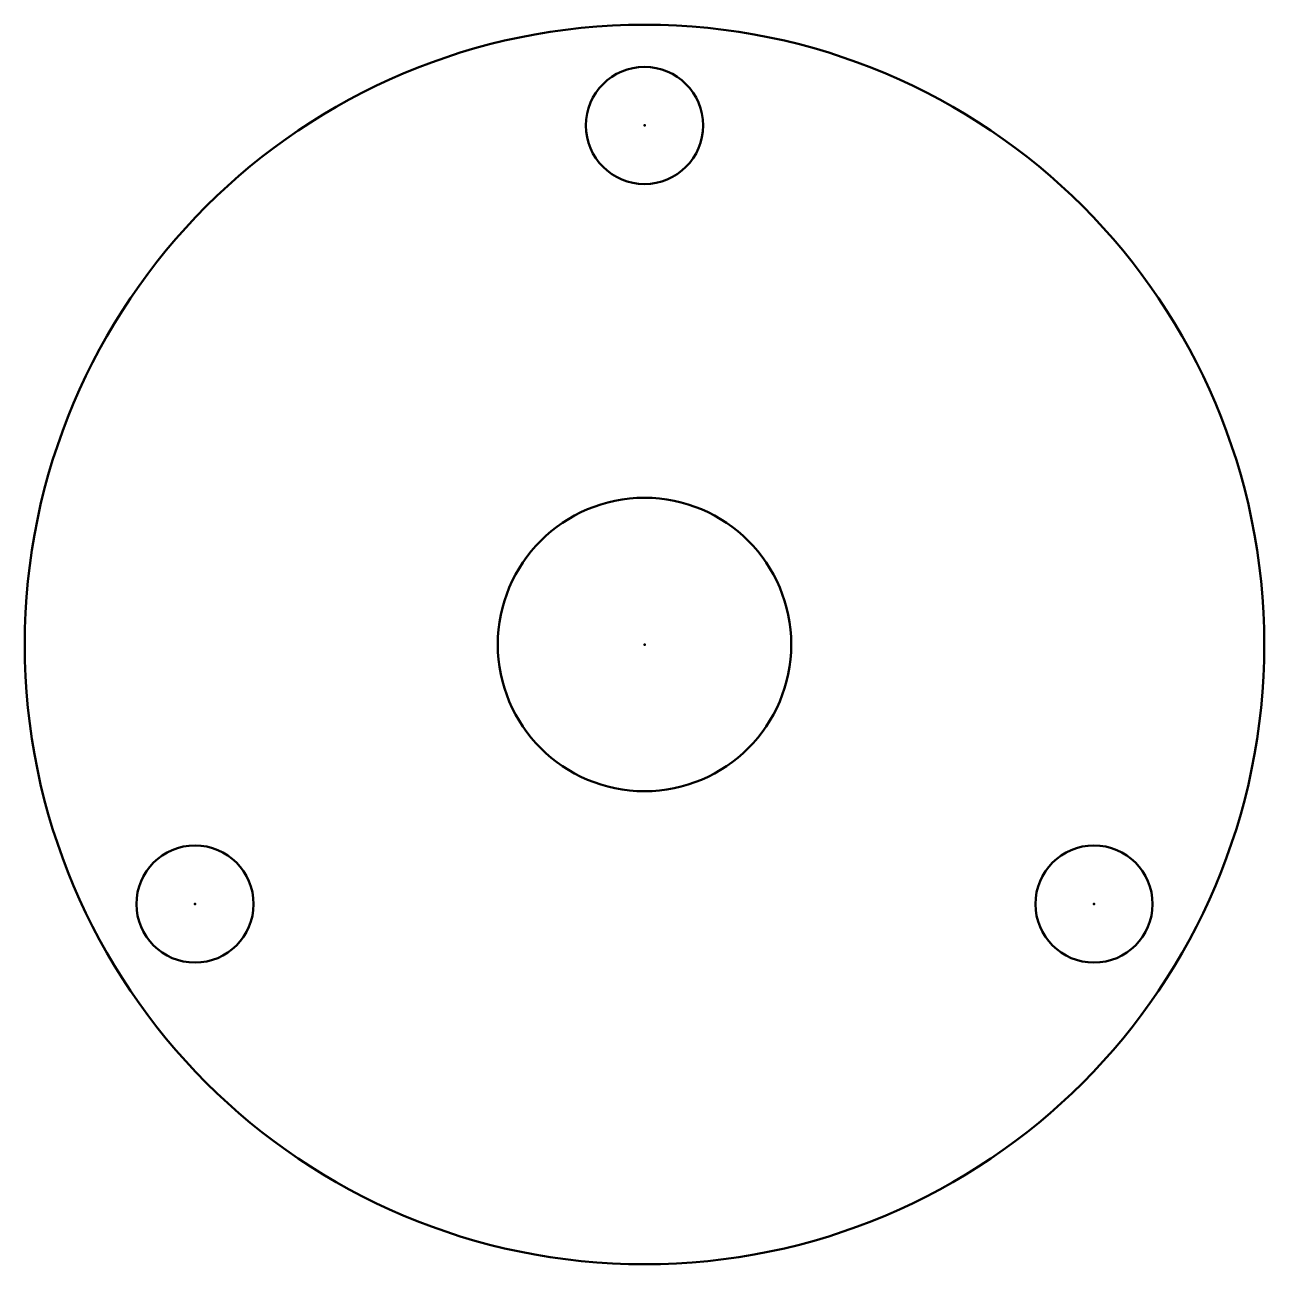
# Model space of a CAD drawing. Header units: inches. Extents: x -0.82 to 0.82, y 0 to 1.65.
import ezdxf

# ---------------------------------------------------------------- set-up
doc = ezdxf.new("R2010")
doc.units = ezdxf.units.IN
doc.header["$MEASUREMENT"] = 0
for name, color, linetype, lineweight in [('IV_ARC_CENTERS', 7, 'Continuous', 50), ('IV_INTERIOR_PROFILES', 7, 'Continuous', 50), ('IV_OUTER_PROFILE', 7, 'Continuous', 50)]:
    doc.layers.add(name, color=color, linetype=linetype, lineweight=lineweight)

msp = doc.modelspace()

# ---------------------------------------------------------------- linework, layer by layer
at = {"layer": 'IV_ARC_CENTERS'}
for p in [(0, 1.516), (0, 0.825), (0, 0.825), (-0.5984, 0.4795), (0.5984, 0.4795)]:
    msp.add_point(p, dxfattribs=at)
at = {"layer": 'IV_INTERIOR_PROFILES'}
for centre, radius in [((0, 1.516), 0.078), ((0, 0.825), 0.1953), ((-0.5984, 0.4795), 0.078), ((0.5984, 0.4795), 0.078)]:
    msp.add_circle(centre, radius, dxfattribs=at)
at = {"layer": 'IV_OUTER_PROFILE'}
msp.add_circle((0, 0.825), 0.825, dxfattribs=at)

doc.saveas('drawing.dxf')
